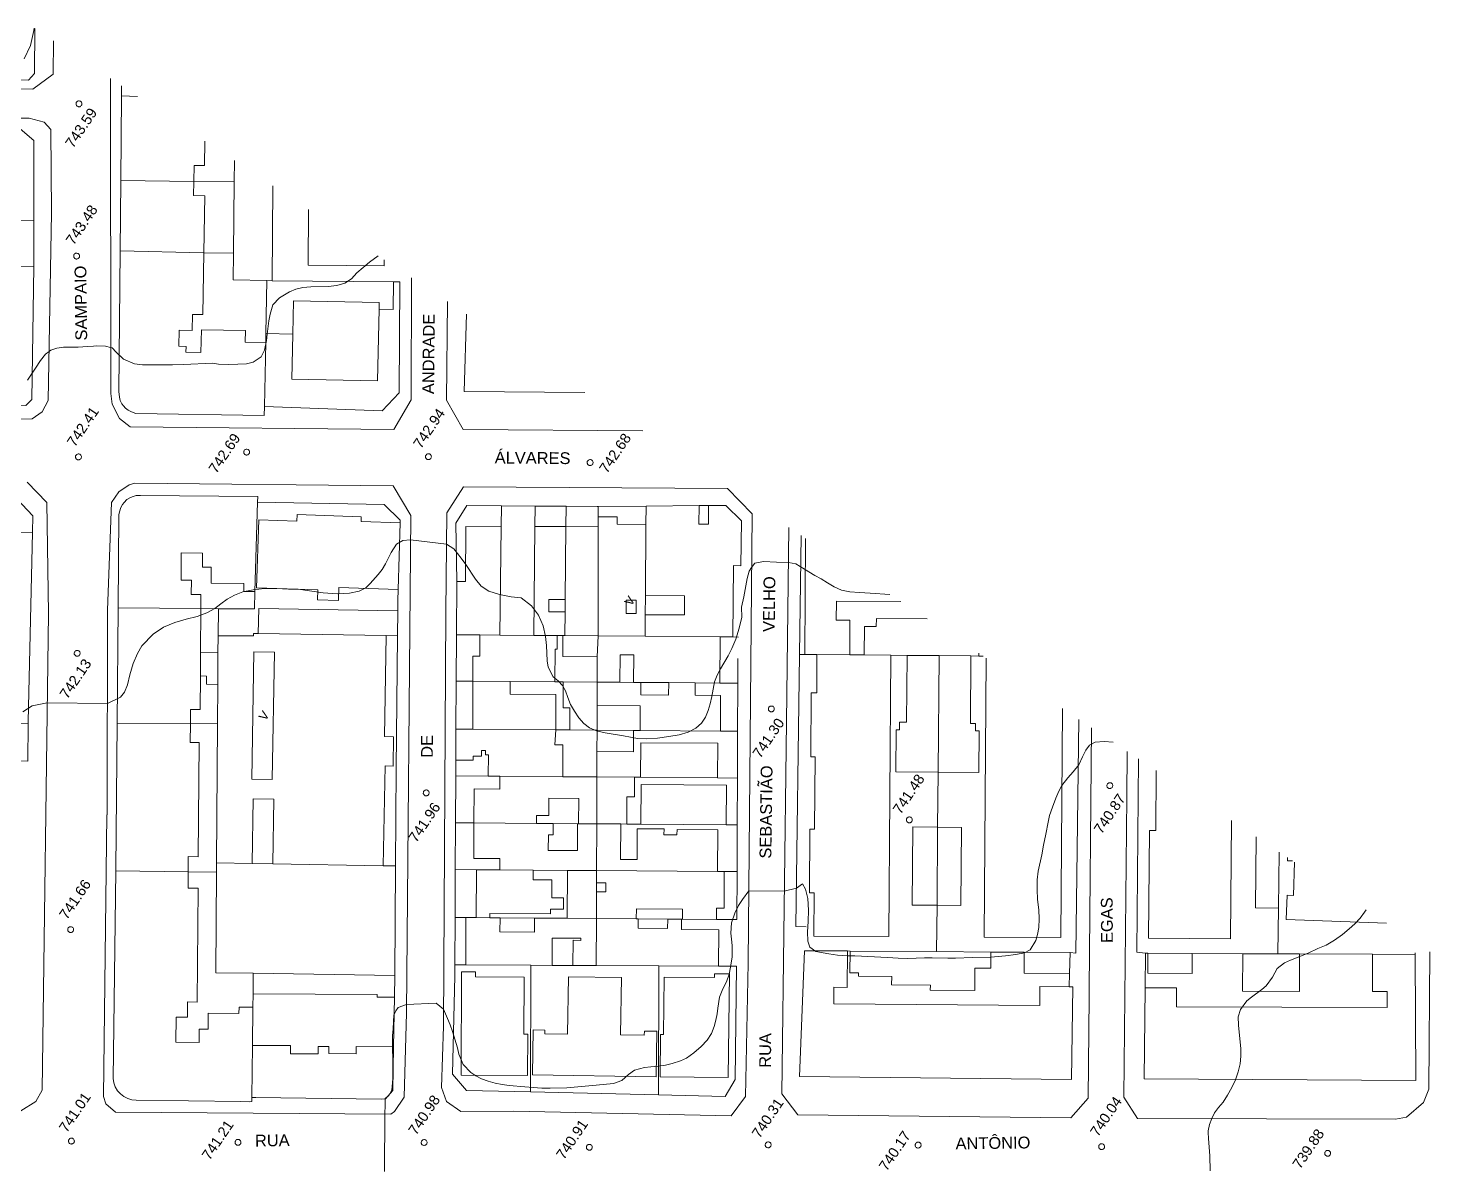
# Model space of a CAD drawing. Header units: metres. Extents: x 325024 to 7190115, y 7391967 to 10157759.
# Drawn here: x 326159.8 to 326398.1, y 7393248.8 to 7393442.9 of the extents above; entities that cross this region are included whole.
import ezdxf
from ezdxf.enums import TextEntityAlignment as Align

# ---------------------------------------------------------------- set-up
doc = ezdxf.new("R2010")
doc.units = ezdxf.units.M
doc.layers.get('0').update_dxf_attribs({"lineweight": 18})
for name, color, linetype, lineweight in [('100_SIST_VIARIO_MEIO_FIO', 1, 'Continuous', 18), ('160_P_SIMP_ASF_TOP', 7, 'Continuous', 18), ('168_P_SIMP_PARALE_TOP', 7, 'Continuous', 18), ('206_MURO_E_MURO_ARRIMO', 7, 'Continuous', 18), ('214_PROJ_BEIRAL_EDIF', 10, 'Continuous', 18), ('600_CURVA_MESTRA', 14, 'Continuous', 18), ('604_CURVA_INTERM', 7, 'Continuous', 18), ('606_PTO_COTADO', 7, 'Continuous', 18), ('608_PTO_COTADO_INTERVIA', 1, 'Continuous', 18)]:
    doc.layers.add(name, color=color, linetype=linetype, lineweight=lineweight)
doc.styles.add('Style-Arial', font='arial.ttf', dxfattribs={"height": 1.75})

# ---------------------------------------------------------------- blocks, each defined once
blk = doc.blocks.new('SP09')
at = {"color": 0, "linetype": 'Continuous'}
blk.add_lwpolyline([(-0.03, -0.51), (-0.14, -0.49), (-0.24, -0.46), (-0.31, -0.42), (-0.35, -0.39), (-0.42, -0.31), (-0.47, -0.24), (-0.51, -0.15), (-0.52, -0.09), (-0.52, 0.03), (-0.51, 0.11), (-0.48, 0.2), (-0.44, 0.27), (-0.4, 0.33), (-0.32, 0.39), (-0.23, 0.44), (-0.15, 0.48), (-0.1, 0.48), (-0.03, 0.48), (0.08, 0.48), (0.19, 0.44), (0.27, 0.4), (0.35, 0.32), (0.41, 0.23), (0.46, 0.11), (0.48, 0.03), (0.48, -0.03), (0.47, -0.08), (0.44, -0.21), (0.38, -0.3), (0.31, -0.38), (0.23, -0.44), (0.1, -0.49), (0.02, -0.51)], close=True, dxfattribs=at)
blk = doc.blocks.new('SP10')
at = {"color": 0, "linetype": 'Continuous'}
blk.add_lwpolyline([(-0.03, -0.51), (-0.14, -0.49), (-0.24, -0.46), (-0.31, -0.42), (-0.35, -0.39), (-0.42, -0.31), (-0.47, -0.24), (-0.51, -0.15), (-0.52, -0.09), (-0.52, 0.03), (-0.51, 0.11), (-0.48, 0.2), (-0.44, 0.27), (-0.4, 0.33), (-0.32, 0.39), (-0.23, 0.44), (-0.15, 0.48), (-0.1, 0.48), (-0.03, 0.48), (0.08, 0.48), (0.19, 0.44), (0.27, 0.4), (0.35, 0.32), (0.41, 0.23), (0.46, 0.11), (0.48, 0.03), (0.48, -0.03), (0.47, -0.08), (0.44, -0.21), (0.38, -0.3), (0.31, -0.38), (0.23, -0.44), (0.1, -0.49), (0.02, -0.51)], close=True, dxfattribs=at)

msp = doc.modelspace()

# ---------------------------------------------------------------- linework, layer by layer
at = {"layer": '100_SIST_VIARIO_MEIO_FIO'}
for points in [[(326164.082, 7393440.712), (326164.06, 7393435.018), (326160.573, 7393432.469), (326115.059, 7393432.797), (326077.504, 7393433.449), (326074.079, 7393437.497), (326057.657, 7393437.614)], [(326224.952, 7393400.43), (326224.881, 7393379.688), (326221.936, 7393374.617), (326177.155, 7393375.114), (326175.312, 7393376.493), (326174.081, 7393378.912), (326173.823, 7393380.769), (326173.79, 7393434.287)], [(326017.379, 7393376.748), (326066.036, 7393376.286), (326069.548, 7393376.578), (326128.236, 7393376.174), (326160.498, 7393376.44), (326162.19, 7393377.654), (326163.218, 7393379.572), (326163.782, 7393411.446), (326163.627, 7393425.624), (326162.499, 7393426.848), (326159.963, 7393427.575), (326120.539, 7393427.531), (326077.976, 7393428.182), (326074.561, 7393424.087), (326049.026, 7393424.572)], [(326264.288, 7393374.399), (326233.769, 7393374.662), (326230.918, 7393379.641), (326231.076, 7393396.377)], [(326159.646, 7393365.666), (326162.997, 7393362.237), (326163.232, 7393343.384), (326162.19, 7393262.333), (326161.083, 7393260.397), (326158.56, 7393258.852)], [(326173.233, 7393309.147), (326173.308, 7393343.916), (326173.974, 7393362.226), (326175.224, 7393364.024), (326176.969, 7393365.224), (326177.905, 7393365.487), (326221.839, 7393365.044), (326224.827, 7393359.995), (326224.093, 7393275.495)], [(326230.377, 7393273.23), (326230.779, 7393343.62), (326230.978, 7393360.497), (326233.823, 7393364.897), (326278.649, 7393364.587), (326282.851, 7393360.293), (326282.179, 7393283.945), (326281.719, 7393261.301), (326279.303, 7393257.975), (326242.344, 7393258.758)], [(326340.155, 7393278.161), (326339.962, 7393261), (326337.036, 7393257.669), (326290.656, 7393258.164), (326287.906, 7393261.737), (326288.678, 7393324.939), (326289.123, 7393357.964)], [(326340.536, 7393323.941), (326340.149, 7393279.383), (326340.155, 7393278.161)], [(326398.078, 7393285.861), (326397.901, 7393262.541), (326396.965, 7393260.248), (326394.116, 7393257.734), (326392.202, 7393257.416), (326348.353, 7393257.553), (326346.034, 7393261.175), (326346.533, 7393312.159), (326346.596, 7393319.93)], [(326224.094, 7393275.496), (326223.704, 7393261.158), (326222.087, 7393258.698), (326221.456, 7393258.295), (326174.62, 7393258.638), (326172.976, 7393260.024), (326172.62, 7393261.301), (326173.195, 7393309.145)], [(326242.344, 7393258.758), (326233.344, 7393258.741), (326230.918, 7393260.408), (326230.07, 7393262.831), (326230.377, 7393273.23)]]:
    msp.add_lwpolyline(points, dxfattribs=at)
at = {"layer": '206_MURO_E_MURO_ARRIMO'}
for p, q in [((326222.889, 7393380.859), (326222.983, 7393399.721)), ((326219.984, 7393377.83), (326222.889, 7393380.859)), ((326199.979, 7393378.533), (326219.984, 7393377.83)), ((326232.473, 7393358.695), (326234.365, 7393361.7)), ((326234.365, 7393361.7), (326240.234, 7393361.658)), ((326245.966, 7393361.618), (326251.244, 7393361.58)), ((326251.244, 7393361.58), (326256.5, 7393361.543)), ((326256.5, 7393361.543), (326256.681, 7393361.544)), ((326256.681, 7393361.544), (326264.833, 7393361.616)), ((326273.833, 7393361.695), (326275.466, 7393361.71)), ((326232.69, 7393348.809), (326232.473, 7393358.695)), ((326290.901, 7393336.416), (326291.179, 7393356.603)), ((326222.622, 7393343.814), (326222.577, 7393339.573)), ((326222.577, 7393339.573), (326222.339, 7393317.015)), ((326232.577, 7393331.877), (326232.629, 7393339.749)), ((326290.263, 7393290.149), (326290.901, 7393336.416)), ((326280.407, 7393331.527), (326280.42, 7393335.74)), ((326232.522, 7393323.71), (326232.577, 7393331.877)), ((326280.381, 7393323.36), (326280.407, 7393331.527)), ((326338.375, 7393325.371), (326337.863, 7393285.61)), ((326280.355, 7393315.404), (326280.381, 7393323.36)), ((326222.339, 7393317.015), (326222.241, 7393300.467)), ((326232.468, 7393315.755), (326232.486, 7393318.42)), ((326348.234, 7393285.784), (326348.544, 7393318.641)), ((326232.431, 7393307.792), (326232.468, 7393315.755)), ((326280.33, 7393307.442), (326280.355, 7393315.404)), ((326232.393, 7393299.839), (326232.431, 7393307.792)), ((326280.305, 7393299.488), (326280.33, 7393307.442)), ((326232.355, 7393291.697), (326232.393, 7393299.839)), ((326280.279, 7393291.347), (326280.305, 7393299.488)), ((326232.317, 7393283.631), (326232.355, 7393291.697)), ((326292.022, 7393290.106), (326290.263, 7393290.149)), ((326337.863, 7393285.61), (326336.905, 7393285.725)), ((326349.727, 7393285.612), (326348.234, 7393285.784)), ((326232.308, 7393281.754), (326232.317, 7393283.631)), ((326280.204, 7393283.425), (326280, 7393264.168)), ((326349.674, 7393279.769), (326349.727, 7393285.612)), ((326395.58, 7393285.671), (326395.582, 7393285.417)), ((326231.903, 7393265.083), (326232.308, 7393281.754)), ((326336.81, 7393282.177), (326336.749, 7393279.912)), ((326234.28, 7393262.319), (326231.903, 7393265.083)), ((326245.159, 7393262.061), (326234.28, 7393262.319)), ((326266.924, 7393261.544), (326245.159, 7393262.061)), ((326280, 7393264.168), (326278.287, 7393261.274)), ((326278.287, 7393261.274), (326266.924, 7393261.544))]:
    msp.add_line(p, q, dxfattribs=at)
for points in [[(326222.983, 7393399.721), (326221.875, 7393399.731)], [(326251.207, 7393358.131), (326251.244, 7393361.58)], [(326256.681, 7393361.544), (326256.681, 7393359.795)], [(326222.577, 7393339.573), (326220.653, 7393339.606)], [(326280.545, 7393339.368), (326279.584, 7393339.376)], [(326291.808, 7393336.408), (326290.901, 7393336.416)], [(326322.122, 7393336.126), (326321.407, 7393336.133)], [(326235.357, 7393331.857), (326232.577, 7393331.877)], [(326250.753, 7393331.744), (326249.336, 7393331.754)], [(326280.407, 7393331.527), (326277.388, 7393331.549)], [(326249.466, 7393323.586), (326251.848, 7393323.569)], [(326262.717, 7393323.489), (326263.823, 7393323.481)], [(326277.459, 7393323.381), (326280.381, 7393323.36)], [(326256.471, 7393315.579), (326256.486, 7393319.925)], [(326232.468, 7393315.755), (326238.015, 7393315.714)], [(326262.871, 7393315.532), (326263.905, 7393315.525)], [(326276.993, 7393315.429), (326280.355, 7393315.404)], [(326314.468, 7393316.414), (326314.392, 7393307.048)], [(326232.431, 7393307.792), (326235.575, 7393307.769)], [(326249.034, 7393307.671), (326253.197, 7393307.64)], [(326261.536, 7393307.579), (326263.958, 7393307.562)], [(326278.471, 7393307.456), (326280.33, 7393307.442)], [(326232.393, 7393299.839), (326236.005, 7393299.812)], [(326278.13, 7393299.504), (326280.305, 7393299.488)], [(326314.285, 7393293.77), (326314.221, 7393285.893)], [(326372.342, 7393293.282), (326372.245, 7393285.516)], [(326234.21, 7393291.684), (326232.355, 7393291.697)], [(326245.89, 7393291.598), (326240.008, 7393291.641)], [(326268.504, 7393291.433), (326263.509, 7393291.469)], [(326271.032, 7393291.414), (326270.84, 7393291.416)], [(326280.279, 7393291.347), (326276.794, 7393291.372)], [(326299.508, 7393286.001), (326299.079, 7393286.004)], [(326323.445, 7393285.825), (326329.125, 7393285.783)], [(326234.175, 7393283.623), (326232.317, 7393283.631)], [(326245.159, 7393262.061), (326245.252, 7393283.575)], [(326252.403, 7393283.545), (326248.873, 7393283.56)], [(326266.924, 7393261.544), (326267.019, 7393283.482)], [(326280.204, 7393283.425), (326277.151, 7393283.438)], [(326349.727, 7393285.612), (326350.122, 7393285.61)], [(326357.651, 7393285.578), (326366.245, 7393285.541)], [(326388.316, 7393285.448), (326375.906, 7393285.5)]]:
    msp.add_lwpolyline(points, dxfattribs=at)
at = {"layer": '214_PROJ_BEIRAL_EDIF'}
for points in [[(326148.905, 7393434.118), (326159.84, 7393434.001), (326160.853, 7393435.131), (326160.925, 7393442.801)], [(326178.376, 7393431.252), (326175.665, 7393431.321), (326175.538, 7393416.968), (326187.971, 7393416.811)], [(326178.376, 7393431.252), (326175.665, 7393431.321), (326175.68, 7393433.036)], [(326189.841, 7393423.665), (326189.765, 7393419.485), (326188.02, 7393419.517), (326187.971, 7393416.811), (326194.828, 7393416.724), (326194.871, 7393420.337)], [(326187.971, 7393416.811), (326188.02, 7393419.517), (326189.765, 7393419.485), (326189.841, 7393423.665)], [(326194.871, 7393420.337), (326194.828, 7393416.724), (326194.686, 7393404.579), (326194.634, 7393400.078), (326200.368, 7393399.936), (326201.261, 7393399.928), (326201.38, 7393416.029)], [(326220.335, 7393403.485), (326220.328, 7393402.46), (326207.374, 7393402.556), (326207.445, 7393412.016)], [(326234.292, 7393394.249), (326233.9, 7393381.109), (326254.411, 7393380.935)], [(326154.101, 7393324.646), (326159.808, 7393324.598), (326159.811, 7393325.033), (326160.545, 7393357.153), (326154.242, 7393357.271)], [(326299.451, 7393336.337), (326293.878, 7393336.389), (326291.808, 7393336.408), (326291.953, 7393356.091)], [(326308.131, 7393345.385), (326297.175, 7393345.466), (326297.151, 7393342.246), (326299.494, 7393342.229), (326299.451, 7393336.337)], [(326312.597, 7393342.43), (326303.974, 7393342.494), (326303.965, 7393341.151), (326301.938, 7393341.166), (326301.903, 7393336.314), (326306.434, 7393336.272), (326309.203, 7393336.246), (326314.629, 7393336.196), (326320.059, 7393336.145)], [(326320.059, 7393336.145), (326321.407, 7393336.133), (326321.41, 7393336.597)], [(326322.644, 7393335.781), (326322.294, 7393288.378), (326335.332, 7393288.282), (326335.619, 7393327.195)], [(326351.551, 7393316.652), (326351.461, 7393306.487), (326350.402, 7393306.496), (326350.24, 7393288.2), (326364.183, 7393288.077), (326364.361, 7393308.174)], [(326372.461, 7393302.814), (326372.342, 7393293.282), (326368.41, 7393293.331), (326368.561, 7393305.395)], [(326390.714, 7393290.734), (326373.634, 7393291.373), (326373.788, 7393295.484), (326374.861, 7393295.444), (326375.072, 7393301.086)], [(326374.732, 7393301.311), (326373.86, 7393301.344), (326373.879, 7393301.875)]]:
    msp.add_lwpolyline(points, dxfattribs=at)
for points in [[(326150.573, 7393415.276), (326151.75, 7393415.268), (326151.742, 7393414.178), (326153.073, 7393414.169), (326153.045, 7393410.209), (326160.746, 7393410.153), (326160.753, 7393423.741), (326158.458, 7393425.762), (326150.645, 7393425.756)], [(326187.971, 7393416.811), (326187.927, 7393414.393), (326189.845, 7393414.358), (326189.669, 7393404.687), (326175.432, 7393404.995), (326175.538, 7393416.968)], [(326187.971, 7393416.811), (326187.927, 7393414.393), (326189.845, 7393414.358), (326189.669, 7393404.687), (326194.686, 7393404.579), (326194.828, 7393416.724)], [(326132.676, 7393410.359), (326132.641, 7393405.611), (326139.604, 7393405.563), (326139.583, 7393402.484), (326141.804, 7393402.469), (326160.742, 7393402.339), (326160.746, 7393410.153), (326153.045, 7393410.209), (326150.538, 7393410.228), (326147.894, 7393410.247), (326140.455, 7393410.302), (326139.143, 7393410.311), (326137.021, 7393410.327)], [(326189.669, 7393404.687), (326189.478, 7393394.166), (326187.742, 7393394.198), (326187.692, 7393391.47), (326185.471, 7393391.51), (326185.421, 7393388.769), (326186.636, 7393388.747), (326186.618, 7393387.786), (326189.167, 7393387.74), (326189.237, 7393391.593), (326196.744, 7393391.457), (326196.708, 7393389.487), (326200.177, 7393389.424), (326199.979, 7393378.533), (326199.913, 7393377.034), (326178.111, 7393377.337), (326177.646, 7393377.512), (326177.269, 7393377.679), (326176.802, 7393377.944), (326176.344, 7393378.276), (326175.979, 7393378.661), (326175.739, 7393379.015), (326175.454, 7393379.59), (326175.329, 7393380.13), (326175.221, 7393381.109), (326175.432, 7393404.995)], [(326200.368, 7393399.936), (326194.634, 7393400.078), (326194.686, 7393404.579), (326189.669, 7393404.687), (326189.478, 7393394.166), (326187.742, 7393394.198), (326187.692, 7393391.47), (326185.471, 7393391.51), (326185.421, 7393388.769), (326186.636, 7393388.747), (326186.618, 7393387.786), (326189.167, 7393387.74), (326189.237, 7393391.593), (326196.744, 7393391.457), (326196.708, 7393389.487), (326200.177, 7393389.424), (326200.204, 7393390.927)], [(326138.582, 7393380.47), (326138.561, 7393378.923), (326159.43, 7393378.736), (326160.435, 7393379.709), (326160.742, 7393402.339), (326141.804, 7393402.469), (326141.712, 7393395.727), (326138.79, 7393395.767), (326138.754, 7393393.132), (326141.723, 7393393.092), (326141.692, 7393390.799), (326139.705, 7393390.827), (326139.683, 7393389.232), (326138.701, 7393389.246), (326138.684, 7393388.026), (326138.644, 7393385.026), (326141.776, 7393384.984), (326141.714, 7393380.427)], [(326200.368, 7393399.936), (326200.204, 7393390.927), (326204.771, 7393390.844), (326204.892, 7393396.508), (326219.482, 7393396.198), (326219.458, 7393395.08), (326221.831, 7393395.057), (326221.875, 7393399.731), (326201.261, 7393399.928)], [(326204.771, 7393390.844), (326204.608, 7393383.192), (326219.198, 7393382.881), (326219.458, 7393395.08), (326219.482, 7393396.198), (326204.892, 7393396.508)], [(326154.242, 7393357.271), (326151.091, 7393357.33), (326141.516, 7393357.509), (326141.544, 7393362.789), (326157.891, 7393362.827), (326160.609, 7393359.962), (326160.545, 7393357.153)], [(326175.093, 7393344.347), (326175.232, 7393360.111), (326175.342, 7393360.666), (326175.56, 7393361.375), (326175.826, 7393361.883), (326176.111, 7393362.255), (326176.561, 7393362.723), (326177.073, 7393363.042), (326177.503, 7393363.218), (326178.168, 7393363.395), (326178.891, 7393363.433), (326198.833, 7393363.242), (326198.803, 7393362.264), (326198.335, 7393347.078), (326196.44, 7393347.091), (326196.449, 7393348.478), (326190.884, 7393348.515), (326190.902, 7393351.212), (326189.435, 7393351.222), (326189.451, 7393353.641), (326185.824, 7393353.666), (326185.793, 7393349.032), (326187.544, 7393349.02), (326187.527, 7393346.618), (326189.157, 7393346.607), (326189.141, 7393344.197)], [(326198.921, 7393339.977), (326198.099, 7393339.991), (326198.085, 7393339.547), (326192.087, 7393339.589), (326192.136, 7393344.165), (326198.245, 7393344.173), (326198.335, 7393347.078), (326198.803, 7393362.264), (326220.338, 7393361.86), (326223.041, 7393359.221), (326223.029, 7393358.793), (326216.397, 7393359.026), (326216.424, 7393359.797), (326205.508, 7393360.181), (326205.467, 7393359.028), (326198.991, 7393359.256), (326198.586, 7393347.74), (326209.033, 7393347.373), (326208.974, 7393345.677), (326212.53, 7393345.552), (326212.61, 7393347.798), (326222.695, 7393347.444), (326222.64, 7393345.573), (326222.622, 7393343.814), (326198.993, 7393344.218)], [(326222.695, 7393347.444), (326223.029, 7393358.793), (326216.397, 7393359.026), (326216.424, 7393359.797), (326205.508, 7393360.181), (326205.467, 7393359.028), (326198.991, 7393359.256), (326198.586, 7393347.74), (326209.033, 7393347.373), (326208.974, 7393345.677), (326212.53, 7393345.552), (326212.61, 7393347.798)], [(326240.195, 7393358.101), (326239.998, 7393339.69), (326245.73, 7393339.645), (326245.929, 7393358.169), (326245.966, 7393361.618), (326240.234, 7393361.658)], [(326264.681, 7393343.16), (326264.708, 7393346.409), (326264.807, 7393358.501), (326259.928, 7393358.537), (326259.937, 7393359.771), (326256.681, 7393359.795), (326256.681, 7393358.091), (326256.68, 7393339.558), (326264.651, 7393339.494)], [(326280.961, 7393351.484), (326281.027, 7393359.128), (326278.416, 7393361.735), (326275.466, 7393361.71), (326275.443, 7393358.545), (326273.81, 7393358.557), (326273.833, 7393361.695), (326264.833, 7393361.616), (326264.807, 7393358.501), (326264.708, 7393346.409), (326271.362, 7393346.361), (326271.338, 7393343.111), (326264.681, 7393343.16), (326264.651, 7393339.494), (326277.446, 7393339.393), (326279.584, 7393339.376), (326279.673, 7393351.493)], [(326240.195, 7393358.101), (326239.998, 7393339.69), (326236.584, 7393339.717), (326232.629, 7393339.749), (326232.69, 7393348.809), (326234.119, 7393348.798), (326234.187, 7393358.145)], [(326251.051, 7393343.635), (326251.008, 7393339.603), (326250.688, 7393339.605), (326249.71, 7393339.613), (326245.73, 7393339.645), (326245.929, 7393358.169), (326251.207, 7393358.131), (326251.073, 7393345.718), (326248.315, 7393345.739), (326248.3, 7393343.655)], [(326256.681, 7393358.091), (326256.68, 7393339.558), (326251.008, 7393339.603), (326251.051, 7393343.635), (326251.073, 7393345.718), (326251.207, 7393358.131)], [(326198.335, 7393347.078), (326198.245, 7393344.173), (326192.136, 7393344.165), (326189.141, 7393344.197), (326189.157, 7393346.607), (326187.527, 7393346.618), (326187.544, 7393349.02), (326185.793, 7393349.032), (326185.824, 7393353.666), (326189.451, 7393353.641), (326189.435, 7393351.222), (326190.902, 7393351.212), (326190.884, 7393348.515), (326196.449, 7393348.478), (326196.44, 7393347.091)], [(326261.442, 7393345.627), (326261.425, 7393343.37), (326263.134, 7393343.357), (326263.151, 7393345.614)], [(326187.369, 7393324.646), (326187.388, 7393327.061), (326189.026, 7393327.05), (326189.065, 7393332.742), (326189.091, 7393336.709), (326189.141, 7393344.197), (326175.093, 7393344.347), (326174.921, 7393324.73)], [(326189.141, 7393344.197), (326189.091, 7393336.709), (326192.064, 7393336.688), (326192.087, 7393339.589), (326192.136, 7393344.165)], [(326197.848, 7393300.884), (326198.036, 7393311.885), (326201.551, 7393311.825), (326201.363, 7393300.824), (326220.166, 7393300.503), (326220.455, 7393317.451), (326221.825, 7393317.428), (326221.91, 7393322.419), (326220.36, 7393322.445), (326220.653, 7393339.606), (326198.921, 7393339.977), (326198.099, 7393339.991), (326198.085, 7393339.547), (326192.087, 7393339.589), (326192.064, 7393336.688), (326192.02, 7393331.319), (326191.966, 7393324.616), (326191.808, 7393300.987)], [(326249.336, 7393331.754), (326241.722, 7393331.81), (326235.357, 7393331.857), (326235.387, 7393336.139), (326236.558, 7393336.131), (326236.584, 7393339.717), (326239.998, 7393339.69), (326245.73, 7393339.645), (326249.71, 7393339.613), (326249.693, 7393337.322), (326249.376, 7393337.324)], [(326250.688, 7393339.605), (326250.662, 7393336.039), (326256.54, 7393335.996), (326256.68, 7393339.558), (326251.008, 7393339.603)], [(326260.385, 7393331.674), (326260.419, 7393336.342), (326262.727, 7393336.325), (326262.693, 7393331.657), (326263.933, 7393331.648), (326268.687, 7393331.613), (326273.19, 7393331.58), (326277.388, 7393331.549), (326277.446, 7393339.393), (326264.651, 7393339.494), (326256.68, 7393339.558), (326256.54, 7393335.996), (326256.525, 7393331.702)], [(326198.167, 7393336.831), (326201.667, 7393336.771), (326201.297, 7393315.147), (326197.797, 7393315.207)], [(326306.434, 7393336.272), (326301.903, 7393336.314), (326299.451, 7393336.337), (326293.878, 7393336.389), (326293.83, 7393329.864), (326292.922, 7393329.871), (326292.842, 7393318.989), (326293.579, 7393318.984), (326293.488, 7393306.683), (326292.672, 7393306.689), (326292.593, 7393295.902), (326293.379, 7393295.896), (326293.325, 7393288.539), (326306.082, 7393288.445)], [(326309.203, 7393336.246), (326314.629, 7393336.196), (326314.468, 7393316.414), (326307.308, 7393316.467), (326307.36, 7393323.571), (326307.916, 7393323.566), (326307.926, 7393324.911), (326309.119, 7393324.903)], [(326320.059, 7393336.145), (326314.629, 7393336.196), (326314.468, 7393316.414), (326321.394, 7393316.363), (326321.446, 7393323.435), (326320.845, 7393323.439), (326320.854, 7393324.667), (326319.974, 7393324.674)], [(326192.02, 7393331.319), (326190.117, 7393331.332), (326190.127, 7393332.734), (326189.065, 7393332.742), (326189.026, 7393327.05), (326187.388, 7393327.061), (326187.369, 7393324.646), (326191.966, 7393324.616)], [(326235.357, 7393331.857), (326241.722, 7393331.81), (326241.706, 7393329.663), (326249.51, 7393329.606), (326249.466, 7393323.586), (326235.395, 7393323.689)], [(326251.848, 7393323.569), (326256.498, 7393323.535), (326256.512, 7393327.702), (326256.525, 7393331.702), (326250.753, 7393331.744), (326250.72, 7393327.355), (326251.876, 7393327.347)], [(326256.525, 7393331.702), (326256.512, 7393327.702), (326263.853, 7393327.648), (326263.823, 7393323.481), (326277.459, 7393323.381), (326277.503, 7393329.449), (326273.175, 7393329.481), (326273.19, 7393331.58), (326268.687, 7393331.613), (326268.672, 7393329.486), (326263.917, 7393329.521), (326263.933, 7393331.648), (326262.693, 7393331.657), (326260.385, 7393331.674)], [(326136.729, 7393318.453), (326139.146, 7393318.373), (326159.77, 7393318.252), (326159.808, 7393324.598), (326154.101, 7393324.646), (326150.888, 7393324.673), (326141.337, 7393324.754), (326136.767, 7393324.884), (326136.74, 7393320.204)], [(326187.369, 7393324.646), (326187.343, 7393321.424), (326188.877, 7393321.411), (326188.706, 7393302.03), (326187.016, 7393302.045), (326186.994, 7393299.476), (326174.699, 7393299.631), (326174.702, 7393299.895), (326174.921, 7393324.73)], [(326186.994, 7393299.476), (326191.797, 7393299.416), (326191.808, 7393300.987), (326191.966, 7393324.616), (326187.369, 7393324.646), (326187.343, 7393321.424), (326188.877, 7393321.411), (326188.706, 7393302.03), (326187.016, 7393302.045)], [(326238.015, 7393315.714), (326239.998, 7393315.7), (326250.686, 7393315.622), (326250.709, 7393321.057), (326249.318, 7393321.063), (326249.466, 7393323.586), (326235.395, 7393323.689), (326232.522, 7393323.71), (326232.486, 7393318.42), (326235.448, 7393318.408), (326235.451, 7393319.103), (326236.834, 7393319.097), (326236.839, 7393320.077), (326237.554, 7393320.074), (326237.551, 7393319.335), (326238.031, 7393319.333)], [(326256.486, 7393319.925), (326256.498, 7393323.535), (326262.717, 7393323.489), (326262.69, 7393319.879)], [(326276.993, 7393315.429), (326263.905, 7393315.525), (326263.948, 7393321.398), (326277.036, 7393321.302)], [(326253.362, 7393307.639), (326256.444, 7393307.617), (326256.471, 7393315.579), (326250.686, 7393315.622), (326239.998, 7393315.7), (326239.989, 7393313.53), (326235.599, 7393313.549), (326235.575, 7393307.769), (326246.201, 7393307.692), (326246.206, 7393309.042), (326248.29, 7393309.033), (326248.303, 7393311.958), (326253.38, 7393311.937)], [(326262.871, 7393315.532), (326256.471, 7393315.579), (326256.444, 7393307.617), (326260.543, 7393307.587), (326261.536, 7393307.579), (326261.57, 7393312.216), (326262.847, 7393312.207)], [(326278.471, 7393307.456), (326263.958, 7393307.562), (326264.007, 7393314.279), (326278.52, 7393314.173)], [(326239.956, 7393299.783), (326245.658, 7393299.742), (326251.458, 7393299.699), (326256.417, 7393299.663), (326256.444, 7393307.617), (326253.362, 7393307.639), (326253.197, 7393307.64), (326253.177, 7393303.084), (326248.212, 7393303.105), (326248.224, 7393305.747), (326249.026, 7393305.744), (326249.034, 7393307.671), (326246.201, 7393307.692), (326235.575, 7393307.769), (326235.548, 7393301.725), (326239.964, 7393301.706)], [(326276.972, 7393299.512), (326277.024, 7393306.616), (326270.09, 7393306.667), (326270.083, 7393305.752), (326267.877, 7393305.768), (326267.884, 7393306.757), (326263.345, 7393306.79), (326263.306, 7393301.525), (326260.498, 7393301.546), (326260.543, 7393307.587), (326256.444, 7393307.617), (326256.417, 7393299.663)], [(326314.285, 7393293.77), (326314.392, 7393307.048), (326310.161, 7393307.079), (326310.063, 7393293.801)], [(326314.285, 7393293.77), (326314.392, 7393307.048), (326318.455, 7393307.018), (326318.358, 7393293.74)], [(326197.848, 7393300.884), (326201.363, 7393300.824), (326220.166, 7393300.503), (326222.241, 7393300.467), (326222.131, 7393281.821), (326198.06, 7393282.215), (326191.683, 7393282.319), (326191.797, 7393299.416), (326191.808, 7393300.987)], [(326197.988, 7393276.443), (326197.906, 7393269.962), (326197.795, 7393261.108), (326197.822, 7393260.409), (326197.368, 7393260.37), (326195.969, 7393260.427), (326178.181, 7393260.651), (326177.445, 7393260.723), (326176.734, 7393260.929), (326176.073, 7393261.263), (326175.485, 7393261.713), (326174.99, 7393262.263), (326174.605, 7393262.895), (326174.344, 7393263.587), (326174.254, 7393264.317), (326174.699, 7393299.631), (326186.994, 7393299.476), (326186.969, 7393296.703), (326188.67, 7393296.688), (326188.5, 7393277.327), (326186.889, 7393277.341), (326186.866, 7393274.732), (326184.963, 7393274.749), (326184.925, 7393270.491), (326188.848, 7393270.457), (326188.867, 7393272.72), (326190.38, 7393272.707), (326190.404, 7393275.412), (326195.636, 7393275.366), (326195.646, 7393276.464)], [(326191.797, 7393299.416), (326191.683, 7393282.319), (326198.06, 7393282.215), (326198.017, 7393278.745), (326197.988, 7393276.443), (326195.646, 7393276.464), (326195.636, 7393275.366), (326190.404, 7393275.412), (326190.38, 7393272.707), (326188.867, 7393272.72), (326188.848, 7393270.457), (326184.925, 7393270.491), (326184.963, 7393274.749), (326186.866, 7393274.732), (326186.889, 7393277.341), (326188.5, 7393277.327), (326188.67, 7393296.688), (326186.969, 7393296.703), (326186.994, 7393299.476)], [(326238.296, 7393291.654), (326235.97, 7393291.671), (326236.005, 7393299.812), (326239.956, 7393299.783), (326245.658, 7393299.742), (326245.651, 7393298.115), (326248.813, 7393298.101), (326248.8, 7393295.058), (326250.801, 7393295.049), (326250.792, 7393293.119), (326248.578, 7393293.129), (326248.574, 7393292.308), (326238.299, 7393292.353)], [(326256.417, 7393299.663), (326251.458, 7393299.699), (326251.423, 7393291.558), (326256.39, 7393291.521), (326256.405, 7393296.074), (326256.41, 7393297.578)], [(326263.166, 7393291.472), (326263.178, 7393293.19), (326271.045, 7393293.133), (326271.032, 7393291.414), (326276.794, 7393291.372), (326276.808, 7393293.284), (326278.084, 7393293.274), (326278.13, 7393299.504), (326276.972, 7393299.512), (326256.417, 7393299.663), (326256.41, 7393297.578), (326258.004, 7393297.567), (326257.993, 7393296.063), (326256.405, 7393296.074), (326256.39, 7393291.521)], [(326248.873, 7393283.56), (326248.893, 7393288.186), (326253.751, 7393288.165), (326253.749, 7393287.814), (326252.421, 7393287.82), (326252.403, 7393283.545), (326256.363, 7393283.528), (326256.39, 7393291.521), (326251.423, 7393291.558), (326245.89, 7393291.598), (326245.88, 7393289.227), (326239.998, 7393289.252), (326240.008, 7393291.641), (326238.296, 7393291.654), (326235.97, 7393291.671), (326234.21, 7393291.684), (326234.175, 7393283.623), (326245.252, 7393283.575)], [(326277.151, 7393283.438), (326277.196, 7393289.62), (326270.827, 7393289.666), (326270.84, 7393291.416), (326268.504, 7393291.433), (326268.492, 7393289.853), (326263.497, 7393289.889), (326263.509, 7393291.469), (326263.166, 7393291.472), (326256.39, 7393291.521), (326256.363, 7393283.528), (326267.019, 7393283.482)], [(326291.745, 7393286.058), (326299.079, 7393286.004), (326299.033, 7393279.818), (326296.765, 7393279.835), (326296.745, 7393277.007), (326331.753, 7393276.749), (326331.777, 7393279.949), (326336.749, 7393279.912), (326337.372, 7393279.929), (326337.174, 7393264.191), (326290.886, 7393264.686)], [(326299.508, 7393286.001), (326314.221, 7393285.893), (326323.445, 7393285.825), (326323.425, 7393283.064), (326320.725, 7393283.084), (326320.697, 7393279.286), (326313.145, 7393279.341), (326313.152, 7393280.198), (326306.572, 7393280.246), (326306.583, 7393281.676), (326300.921, 7393281.718), (326300.925, 7393282.268), (326299.48, 7393282.279)], [(326329.125, 7393285.783), (326336.905, 7393285.725), (326336.81, 7393282.177), (326329.099, 7393282.234)], [(326388.316, 7393285.448), (326395.582, 7393285.417), (326395.701, 7393263.98), (326349.471, 7393264.274), (326349.674, 7393279.769), (326355.017, 7393279.747), (326355.003, 7393276.529), (326390.783, 7393276.377), (326390.795, 7393279.093), (326388.289, 7393279.104)], [(326357.651, 7393285.578), (326350.122, 7393285.61), (326350.107, 7393282.21), (326357.636, 7393282.178)], [(326372.245, 7393285.516), (326366.245, 7393285.541), (326366.218, 7393279.16), (326375.879, 7393279.119), (326375.906, 7393285.5)], [(326198.017, 7393278.745), (326219.107, 7393278.621), (326219.104, 7393278.177), (326222.066, 7393278.16), (326222.131, 7393281.821), (326198.06, 7393282.215)], [(326233.455, 7393282.459), (326235.822, 7393282.449), (326235.818, 7393281.604), (326244.085, 7393281.568), (326244.043, 7393271.849), (326244.708, 7393271.846), (326244.678, 7393264.83), (326233.379, 7393264.879)], [(326251.627, 7393281.633), (326260.638, 7393281.498), (326260.491, 7393271.733), (326264.528, 7393271.672), (326264.538, 7393272.383), (326266.652, 7393272.351), (326266.536, 7393264.638), (326245.538, 7393264.954), (326245.653, 7393272.58), (326247.638, 7393272.551), (326247.628, 7393271.914), (326251.48, 7393271.857)], [(326267.881, 7393281.581), (326276.457, 7393281.49), (326276.464, 7393282.131), (326278.995, 7393282.104), (326278.807, 7393264.477), (326267.2, 7393264.6), (326267.277, 7393271.834), (326267.777, 7393271.829)], [(326197.906, 7393269.962), (326197.988, 7393276.443), (326198.017, 7393278.745), (326219.107, 7393278.621), (326219.104, 7393278.177), (326222.066, 7393278.16), (326221.916, 7393269.727), (326215.548, 7393269.764), (326215.541, 7393268.53), (326210.923, 7393268.558), (326210.93, 7393269.788), (326209.088, 7393269.799), (326209.081, 7393268.516), (326204.372, 7393268.544), (326204.38, 7393269.924)], [(326197.906, 7393269.962), (326204.38, 7393269.924), (326204.372, 7393268.544), (326209.081, 7393268.516), (326209.088, 7393269.799), (326210.93, 7393269.788), (326210.923, 7393268.558), (326215.541, 7393268.53), (326215.548, 7393269.764), (326221.916, 7393269.727), (326221.783, 7393262.31), (326220.526, 7393260.866), (326219.805, 7393260.843), (326198.481, 7393261.111), (326197.795, 7393261.108)]]:
    msp.add_lwpolyline(points, close=True, dxfattribs=at)
at = {"layer": '600_CURVA_MESTRA', "elevation": 740}
msp.add_lwpolyline([(326387.257, 7393293.023), (326386.957, 7393292.577), (326386.195, 7393291.578), (326385.321, 7393290.605), (326384.351, 7393289.747), (326383.196, 7393288.832), (326381.824, 7393287.86), (326380.446, 7393287.003), (326379.038, 7393286.448), (326377.377, 7393285.635), (326374.397, 7393284.47), (326373.342, 7393284.006), (326372.093, 7393283.001), (326371.318, 7393281.547), (326370.255, 7393280.096), (326369.496, 7393279.433), (326367.721, 7393278.158), (326366.932, 7393277.508), (326365.877, 7393276.063), (326365.491, 7393274.828), (326365.55, 7393273.371), (326365.927, 7393269.391), (326365.946, 7393268.123), (326365.809, 7393266.814), (326365.49, 7393265.472), (326365.009, 7393264.132), (326364.402, 7393262.794), (326363.686, 7393261.486), (326362.912, 7393260.332), (326362.136, 7393259.384), (326361.468, 7393258.471), (326360.976, 7393257.525), (326360.577, 7393256.492), (326360.394, 7393255.424), (326360.397, 7393255.134), (326360.412, 7393254.108), (326360.655, 7393251.173), (326360.73, 7393248.623)], dxfattribs=at)
at = {"layer": '604_CURVA_INTERM', "flags": 128}
for points, elevation in [([(326159.109, 7393437.657), (326160.171, 7393439.902), (326160.764, 7393442.445), (326160.829, 7393442.864)], 744), ([(326159.683, 7393383.014), (326161.06, 7393385.062), (326161.902, 7393386.382), (326162.732, 7393387.439), (326163.366, 7393387.912), (326163.643, 7393388.12), (326164.675, 7393388.476), (326165.818, 7393388.622), (326168.299, 7393388.653), (326169.908, 7393388.724), (326170.891, 7393388.797), (326171.423, 7393388.826), (326172.964, 7393388.806), (326173.818, 7393388.582), (326174.059, 7393388.513), (326174.741, 7393387.768), (326175.983, 7393386.605), (326177.894, 7393385.804), (326179.216, 7393385.642), (326180.771, 7393385.614), (326182.507, 7393385.641), (326184.345, 7393385.648), (326186.253, 7393385.684), (326191.091, 7393385.885), (326192.155, 7393385.737), (326193.788, 7393385.68), (326195.445, 7393385.718), (326196.894, 7393385.811), (326198.034, 7393386.055), (326199.38, 7393386.973), (326199.981, 7393388.117), (326200.29, 7393389.788), (326200.413, 7393390.842), (326200.735, 7393393.12), (326200.908, 7393394.212), (326201.414, 7393395.843), (326202.508, 7393397.004), (326204.222, 7393398.047), (326205.279, 7393398.457), (326206.509, 7393398.743), (326207.83, 7393398.872), (326210.791, 7393398.927), (326212.248, 7393399.089), (326213.609, 7393399.477), (326214.751, 7393400.232), (326215.689, 7393401.245), (326217.836, 7393403.075), (326219.289, 7393404.177)], 743), ([(326306.266, 7393346.619), (326302.911, 7393346.835), (326301.105, 7393346.923), (326299.476, 7393347.038), (326298.027, 7393347.303), (326296.805, 7393347.873), (326295.695, 7393348.596), (326294.576, 7393349.273), (326293.532, 7393349.827), (326291.736, 7393350.882), (326290.294, 7393351.828), (326289.043, 7393352.048), (326287.013, 7393352.089), (326284.785, 7393352.202), (326283.291, 7393351.925), (326282.771, 7393351.181), (326282.346, 7393350.573), (326282.031, 7393349.323), (326281.461, 7393346.193), (326281.06, 7393344.451), (326281.096, 7393342.76), (326280.64, 7393340.878), (326280.088, 7393338.98), (326279.434, 7393337.424), (326278.762, 7393336.177), (326277.479, 7393333.963), (326276.936, 7393332.89), (326276.491, 7393331.756), (326276.21, 7393330.518), (326276.012, 7393329.244), (326275.743, 7393328.013), (326275.401, 7393326.851), (326274.936, 7393325.75), (326274.244, 7393324.749), (326273.279, 7393323.879), (326272.015, 7393323.203), (326270.482, 7393322.743), (326268.696, 7393322.433), (326266.784, 7393322.164), (326264.905, 7393322.04), (326263.356, 7393322.141), (326261.008, 7393322.555), (326257.88, 7393323.072), (326256.411, 7393323.431), (326255.19, 7393323.934), (326254.23, 7393324.684), (326253.396, 7393325.652), (326252.648, 7393326.763), (326252.008, 7393327.914), (326251.517, 7393329.082), (326251.136, 7393330.193), (326250.617, 7393331.15), (326249.869, 7393331.912), (326249.052, 7393332.579), (326248.166, 7393334.229), (326248.044, 7393335.299), (326247.899, 7393337.934), (326247.736, 7393339.478), (326247.333, 7393341.281), (326246.542, 7393343.099), (326245.368, 7393344.654), (326243.606, 7393346.02), (326241.899, 7393346.169), (326239.904, 7393346.611), (326238.11, 7393347.135), (326236.805, 7393348.001), (326235.824, 7393349.203), (326234.206, 7393351.717), (326233.424, 7393352.776), (326232.141, 7393354.335), (326230.915, 7393355.168), (326224.791, 7393355.906), (326223.496, 7393355.766), (326222.408, 7393355.144), (326221.493, 7393353.73), (326220.534, 7393351.789), (326219.953, 7393350.856), (326219.29, 7393349.999), (326217.96, 7393348.451), (326217.185, 7393347.741), (326216.059, 7393347.156), (326214.414, 7393346.807), (326212.379, 7393346.705), (326209.94, 7393346.891), (326205.707, 7393347.497), (326204.049, 7393347.491), (326202.032, 7393347.584), (326199.973, 7393347.597), (326198.039, 7393347.395), (326196.287, 7393347.025), (326194.855, 7393346.488), (326193.642, 7393345.782), (326192.566, 7393345.015), (326191.51, 7393344.198), (326190.175, 7393343.453), (326188.514, 7393342.878), (326186.653, 7393342.387), (326184.708, 7393341.847), (326182.831, 7393341.067), (326181.057, 7393339.87), (326179.14, 7393337.851), (326178.411, 7393336.574), (326177.643, 7393334.86), (326177.097, 7393332.955), (326176.684, 7393331.252), (326176.153, 7393330.011), (326175.482, 7393329.149), (326173.274, 7393328.086), (326163.036, 7393328.163), (326160.481, 7393327.686), (326158.873, 7393326.662)], 742), ([(326220.346, 7393248.531), (326220.406, 7393258.303), (326220.485, 7393259.788), (326220.479, 7393260.942), (326221.117, 7393261.448), (326221.629, 7393262.348), (326221.784, 7393264.254), (326221.809, 7393265.516), (326221.798, 7393266.787), (326221.762, 7393267.93), (326221.702, 7393269.122), (326221.746, 7393271.578), (326221.834, 7393272.751), (326221.88, 7393273.994), (326221.958, 7393275.09), (326222.311, 7393275.855), (326222.672, 7393276.402), (326224.105, 7393276.936), (326229.163, 7393277.136), (326230.394, 7393276.094), (326231.099, 7393274.503), (326231.551, 7393273.441), (326231.945, 7393272.335), (326232.782, 7393269.534), (326232.999, 7393268.441), (326233.713, 7393266.716), (326235.06, 7393265.373), (326235.898, 7393264.807), (326236.874, 7393264.287), (326237.978, 7393263.887), (326239.169, 7393263.542), (326240.355, 7393263.307), (326241.543, 7393263.149), (326244.216, 7393262.916), (326245.649, 7393262.786), (326247.116, 7393262.69), (326248.536, 7393262.669), (326251.341, 7393262.728), (326256.349, 7393263.205), (326259.285, 7393263.497), (326260.715, 7393263.993), (326261.857, 7393264.995), (326262.889, 7393265.767), (326264.542, 7393266.22), (326265.66, 7393266.339), (326266.889, 7393266.44), (326268.154, 7393266.606), (326269.257, 7393266.861), (326270.699, 7393267.319), (326271.677, 7393267.79), (326272.973, 7393268.693), (326274.192, 7393269.777), (326275.222, 7393270.863), (326275.945, 7393272.006), (326276.416, 7393273.151), (326276.715, 7393274.247), (326276.892, 7393275.3), (326277.018, 7393276.294), (326277.329, 7393278.131), (326277.874, 7393279.574), (326278.475, 7393280.764), (326278.94, 7393282.069), (326279.189, 7393283.275), (326279.476, 7393285.032), (326279.451, 7393286.935), (326279.333, 7393287.985), (326279.254, 7393289.021), (326279.362, 7393290.799), (326279.903, 7393292.456), (326280.536, 7393293.751), (326281.202, 7393294.779), (326282.288, 7393296.23), (326288.326, 7393296.166), (326290.375, 7393296.67), (326291.396, 7393297.391), (326291.952, 7393296.516), (326292.303, 7393294.945), (326292.444, 7393292.959), (326292.384, 7393291.012), (326292.295, 7393289.269), (326292.335, 7393287.687), (326292.682, 7393286.657), (326293.692, 7393285.907), (326295.875, 7393285.506), (326297.394, 7393285.309), (326299.051, 7393285.203), (326300.3, 7393285.183), (326305.863, 7393284.883), (326307.655, 7393284.769), (326309.286, 7393284.747), (326310.748, 7393284.779), (326312.136, 7393284.85), (326313.473, 7393284.839), (326316.133, 7393284.774), (326317.439, 7393284.766), (326320.299, 7393284.885), (326323.448, 7393284.926), (326325.934, 7393285.165), (326327.69, 7393285.379), (326329.154, 7393285.69), (326330.134, 7393286.214), (326331.095, 7393287.765), (326331.388, 7393288.779), (326331.619, 7393290.005), (326331.672, 7393291.444), (326331.581, 7393293.015), (326331.39, 7393294.745), (326331.301, 7393296.455), (326331.324, 7393298.104), (326331.476, 7393299.559), (326332.08, 7393302.322), (326332.414, 7393303.962), (326332.761, 7393305.866), (326333.202, 7393307.918), (326333.416, 7393309.051), (326333.938, 7393310.452), (326334.469, 7393311.959), (326334.982, 7393313.189), (326335.527, 7393314.152), (326336.548, 7393315.411), (326337.447, 7393316.461), (326338.373, 7393317.663), (326339.043, 7393318.997), (326339.593, 7393320.154), (326340.229, 7393320.957), (326341.182, 7393321.481), (326342.714, 7393321.635), (326344.222, 7393321.501)], 741)]:
    msp.add_lwpolyline(points, dxfattribs=dict(at, elevation=elevation))

# ---------------------------------------------------------------- block references
at = {"layer": '606_PTO_COTADO', "rotation": 55.83005668387076}
for p in [(326168.037, 7393404.132, 743.48), (326196.946, 7393370.815, 742.68), (326255.322, 7393369.045, 742.67), (326168.139, 7393336.621, 742.13), (326286.133, 7393327.171, 741.3), (326343.667, 7393314.141, 740.86), (326227.466, 7393312.9, 741.96), (326309.583, 7393308.309, 741.48), (326167.02, 7393289.667, 741.664), (326195.476, 7393253.504, 741.214), (326255.192, 7393252.673, 740.914), (326311.089, 7393253.042, 740.16), (326380.698, 7393251.643, 739.88)]:
    msp.add_blockref('SP09', p, dxfattribs=at)
at = {"layer": '608_PTO_COTADO_INTERVIA', "rotation": 55.83005668387076}
for p in [(326168.44, 7393430.01, 743.594), (326168.353, 7393370.005, 742.409), (326227.838, 7393370.042, 742.944), (326167.158, 7393253.724, 741.01), (326227.116, 7393253.483, 740.984), (326285.593, 7393253.085, 740.309), (326342.267, 7393252.767, 740.044)]:
    msp.add_blockref('SP10', p, dxfattribs=at)

# ---------------------------------------------------------------- texts
at = {"layer": '160_P_SIMP_ASF_TOP', "style": 'Style-Arial'}
for s, rotation, p in [('SAMPAIO', 90.71423, (326168.834, 7393389.757)), ('ÁLVARES', 359.50485, (326239.099, 7393369.865))]:
    msp.add_text(s, height=2, rotation=rotation, dxfattribs=at).set_placement(p, align=Align.MIDDLE_LEFT)
for s, p in [('RUA', (326198.362, 7393252.765)), ('ANTÔNIO', (326317.446, 7393252.284))]:
    msp.add_text(s, height=2, rotation=0.83006, dxfattribs=at).set_placement(p)
at = {"layer": '168_P_SIMP_PARALE_TOP', "style": 'Style-Arial'}
for s, rotation, p in [('ANDRADE', 89.46004, (326227.792, 7393380.647)), ('VELHO', 89.22757, (326285.689, 7393340.218)), ('DE', 89.67311, (326227.577, 7393318.837)), ('SEBASTIÃO', 89.22757, (326285.115, 7393301.71)), ('EGAS', 90.2517, (326343.174, 7393287.353)), ('RUA', 89.53533, (326285.058, 7393266.151))]:
    msp.add_text(s, height=2, rotation=rotation, dxfattribs=at).set_placement(p, align=Align.MIDDLE_LEFT)
at = {"layer": '214_PROJ_BEIRAL_EDIF', "style": 'Style-Arial'}
for p in [(326262.288, 7393344.492), (326200.114, 7393324.986)]:
    msp.add_text('V', height=1.5, rotation=55.83006, dxfattribs=at).set_placement(p)
at = {"layer": '606_PTO_COTADO', "style": 'Style-Arial'}
for s, p in [('743.48', (326168.895, 7393409.425, 743.48)), ('742.68', (326259.57, 7393370.626, 742.67)), ('742.69', (326193.156, 7393370.598, 742.68)), ('742.13', (326167.841, 7393332.281, 742.13)), ('741.30', (326285.625, 7393322.202, 741.3)), ('741.48', (326309.463, 7393312.692, 741.48)), ('740.87', (326343.629, 7393309.329, 740.86)), ('741.96', (326227.154, 7393307.88, 741.96)), ('741.66', (326167.762, 7393294.789, 741.664)), ('740.91', (326252.24, 7393253.999, 740.914)), ('741.21', (326192.004, 7393253.892, 741.214)), ('740.17', (326307.097, 7393252.039, 740.16)), ('739.88', (326377.397, 7393252.385, 739.88))]:
    msp.add_text(s, height=1.75, rotation=55.83006, dxfattribs=at).set_placement(p, align=Align.MIDDLE_CENTER)
at = {"layer": '608_PTO_COTADO_INTERVIA', "style": 'Style-Arial'}
for s, p in [('743.59', (326168.799, 7393425.909, 743.594)), ('742.41', (326169.096, 7393375.127, 742.409)), ('742.94', (326227.947, 7393374.825, 742.944)), ('741.01', (326167.727, 7393258.591, 741.01)), ('740.98', (326227.115, 7393258.149, 740.984)), ('740.31', (326285.498, 7393257.612, 740.309)), ('740.04', (326343.009, 7393257.889, 740.044))]:
    msp.add_text(s, height=1.75, rotation=55.83006, dxfattribs=at).set_placement(p, align=Align.MIDDLE_CENTER)

doc.saveas('drawing.dxf')
